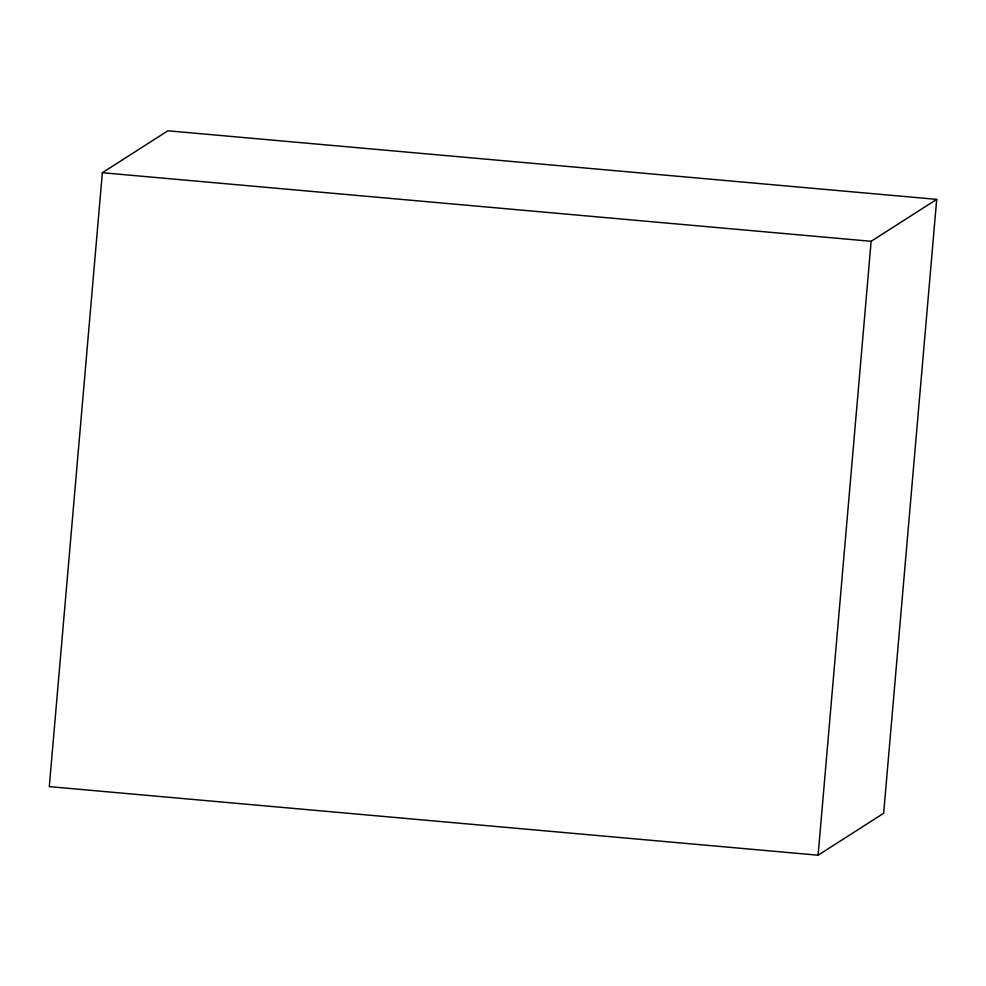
<?xml version="1.0" encoding="UTF-8"?>
<svg xmlns="http://www.w3.org/2000/svg" width="986" height="986" viewBox="0 0 986 986"><rect width="100%" height="100%" fill="white"/><g stroke="black" fill="none" stroke-linecap="round" stroke-linejoin="round"><path stroke-width="1.48" d="M102.347 172.723L49.3 786.631L818.097 855.207L883.653 813.277L936.7 199.369L167.903 130.793L102.347 172.723L871.143 241.299L936.7 199.369M818.097 855.207L871.143 241.299"/></g></svg>
